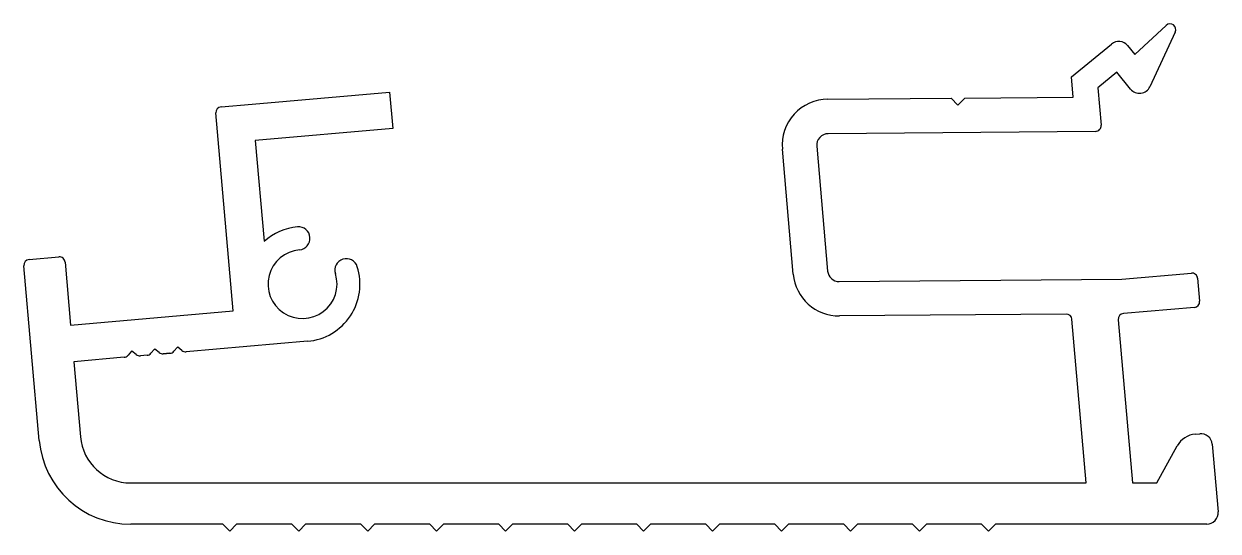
# Model space of a CAD drawing. Extents: x -27.1 to 24.9, y 2.6 to 24.7.
import ezdxf

# ---------------------------------------------------------------- set-up
doc = ezdxf.new("R2010")
doc.units = 0
doc.layers.add('1', color=7, linetype='CONTINUOUS')

msp = doc.modelspace()

# ---------------------------------------------------------------- linework, layer by layer
at = {"layer": '1', "linetype": 'CONTINUOUS'}
for p, q in [((21.258, 23.361), (22.623, 24.622)), ((23.019, 24.333), (21.916, 21.953)), ((18.505, 22.389), (20.243, 23.811)), ((20.947, 23.741), (21.258, 23.361)), ((18.583, 21.497), (18.505, 22.389)), ((20.475, 22.58), (19.651, 21.906)), ((21.075, 21.847), (20.475, 22.58)), ((19.651, 21.906), (19.794, 20.277)), ((-17.127, 21.197), (-11.15, 21.72)), ((-11.15, 21.72), (-11.01, 20.126)), ((7.908, 21.407), (13.268, 21.452)), ((13.268, 21.452), (13.57, 21.155)), ((13.57, 21.155), (13.868, 21.457)), ((13.868, 21.457), (18.583, 21.497)), ((-17.945, 12.191), (-18.699, 20.808)), ((-18.472, 21.079), (-17.127, 21.197)), ((-11.01, 20.126), (-16.987, 19.603)), ((19.547, 20.005), (7.92, 19.907)), ((-16.987, 19.603), (-16.604, 15.22)), ((6.408, 13.796), (5.932, 19.233)), ((7.427, 19.364), (7.902, 13.927)), ((-26.386, 6.554), (-27.051, 14.155)), ((-26.823, 14.426), (-25.528, 14.539)), ((-25.258, 14.312), (-25.018, 11.572)), ((8.405, 13.47), (20.691, 13.574)), ((20.691, 13.574), (23.72, 13.839)), ((23.991, 13.611), (24.078, 12.615)), ((-25.018, 11.572), (-17.945, 12.191)), ((18.275, 12.053), (8.417, 11.97)), ((23.851, 12.344), (20.763, 12.074)), ((19.149, 4.702), (18.526, 11.825)), ((20.535, 11.803), (21.157, 4.702)), ((-22.365, 10.444), (-22.521, 10.258)), ((-22.168, 10.289), (-22.354, 10.445)), ((-21.369, 10.531), (-21.524, 10.345)), ((-21.172, 10.376), (-21.358, 10.532)), ((-20.373, 10.618), (-20.528, 10.433)), ((-20.176, 10.463), (-20.361, 10.619)), ((-14.717, 10.868), (-19.994, 10.406)), ((-19.994, 10.406), (-19.994, 10.406)), ((-19.994, 10.406), (-19.994, 10.406)), ((-22.69, 10.17), (-24.878, 9.979)), ((-24.878, 9.979), (-24.593, 6.71)), ((-21.694, 10.257), (-21.986, 10.232)), ((-20.698, 10.344), (-20.99, 10.319)), ((-20.99, 10.319), (-20.698, 10.344)), ((-20.698, 10.344), (-20.99, 10.319)), ((-20.99, 10.319), (-20.698, 10.344)), ((-20.698, 10.344), (-20.99, 10.319)), ((23.892, 6.827), (24.081, 6.843)), ((22.211, 4.702), (23.105, 6.316)), ((24.623, 6.389), (24.881, 3.442)), ((-22.401, 4.702), (19.149, 4.702)), ((21.157, 4.702), (22.211, 4.702)), ((-18.401, 2.902), (-22.401, 2.902)), ((-18.101, 2.602), (-18.401, 2.902)), ((-17.801, 2.902), (-18.101, 2.602)), ((-15.401, 2.902), (-17.801, 2.902)), ((-15.101, 2.602), (-15.401, 2.902)), ((-14.801, 2.902), (-15.101, 2.602)), ((-12.401, 2.902), (-14.801, 2.902)), ((-12.101, 2.602), (-12.401, 2.902)), ((-11.801, 2.902), (-12.101, 2.602)), ((-9.401, 2.902), (-11.801, 2.902)), ((-9.101, 2.602), (-9.401, 2.902)), ((-8.801, 2.902), (-9.101, 2.602)), ((-6.401, 2.902), (-8.801, 2.902)), ((-6.101, 2.602), (-6.401, 2.902)), ((-5.801, 2.902), (-6.101, 2.602)), ((-3.401, 2.902), (-5.801, 2.902)), ((-3.101, 2.602), (-3.401, 2.902)), ((-2.801, 2.902), (-3.101, 2.602)), ((-0.401, 2.902), (-2.801, 2.902)), ((-0.101, 2.602), (-0.401, 2.902)), ((0.199, 2.902), (-0.101, 2.602)), ((2.599, 2.902), (0.199, 2.902)), ((2.899, 2.602), (2.599, 2.902)), ((3.199, 2.902), (2.899, 2.602)), ((5.599, 2.902), (3.199, 2.902)), ((5.899, 2.602), (5.599, 2.902)), ((6.199, 2.902), (5.899, 2.602)), ((8.599, 2.902), (6.199, 2.902)), ((8.899, 2.602), (8.599, 2.902)), ((9.199, 2.902), (8.899, 2.602)), ((11.599, 2.902), (9.199, 2.902)), ((11.899, 2.602), (11.599, 2.902)), ((12.199, 2.902), (11.899, 2.602)), ((14.599, 2.902), (12.199, 2.902)), ((14.899, 2.602), (14.599, 2.902)), ((15.199, 2.902), (14.899, 2.602)), ((24.386, 2.902), (15.199, 2.902))]:
    msp.add_line(p, q, dxfattribs=at)
for centre, radius, start, end in [((22.793, 24.438), 0.25, 335.1167, 132.7378), ((20.56, 23.424), 0.5, 39.2869, 129.2869), ((21.462, 22.164), 0.5, 219.2869, 335.1167), ((7.925, 19.407), 2, 90.4818, 185), ((-18.45, 20.83), 0.25, 95, 185), ((19.545, 20.255), 0.25, 270.4818, 5), ((7.925, 19.407), 0.5, 90.4818, 185), ((-14.935, 13.358), 2.5, 95, 131.8699), ((-15.109, 15.35), 0.5, 275, 95), ((-14.935, 13.358), 1.5, 95, 17.6356), ((-26.802, 14.177), 0.25, 95, 185), ((-25.507, 14.29), 0.25, 5, 95), ((-14.935, 13.358), 2.5, 275, 17.6356), ((-13.029, 13.964), 0.5, 17.6356, 197.6356), ((8.4, 13.97), 2, 185, 270.4818), ((8.4, 13.97), 0.5, 185, 270.4818), ((23.742, 13.59), 0.25, 5, 95), ((23.829, 12.593), 0.25, 275, 5), ((18.277, 11.803), 0.25, 5, 90.4818), ((20.784, 11.825), 0.25, 95, 185), ((-22.359, 10.439), 0.008, 50, 140), ((-21.363, 10.526), 0.008, 50, 140), ((-20.72, 10.593), 0.25, 275, 320), ((-20.367, 10.613), 0.008, 50, 140), ((-20.015, 10.655), 0.25, 230, 275), ((-22.712, 10.419), 0.25, 275, 320), ((-22.008, 10.481), 0.25, 230, 275), ((-21.716, 10.506), 0.25, 275, 320), ((-21.012, 10.568), 0.25, 230, 275), ((23.98, 5.831), 1, 95, 151), ((24.125, 6.345), 0.5, 5, 95), ((-22.401, 6.902), 4, 185, 270), ((-22.401, 6.902), 2.2, 185, 270), ((24.382, 3.402), 0.5, 270.428, 4.572)]:
    msp.add_arc(centre, radius, start, end, dxfattribs=at)

doc.saveas('drawing.dxf')
